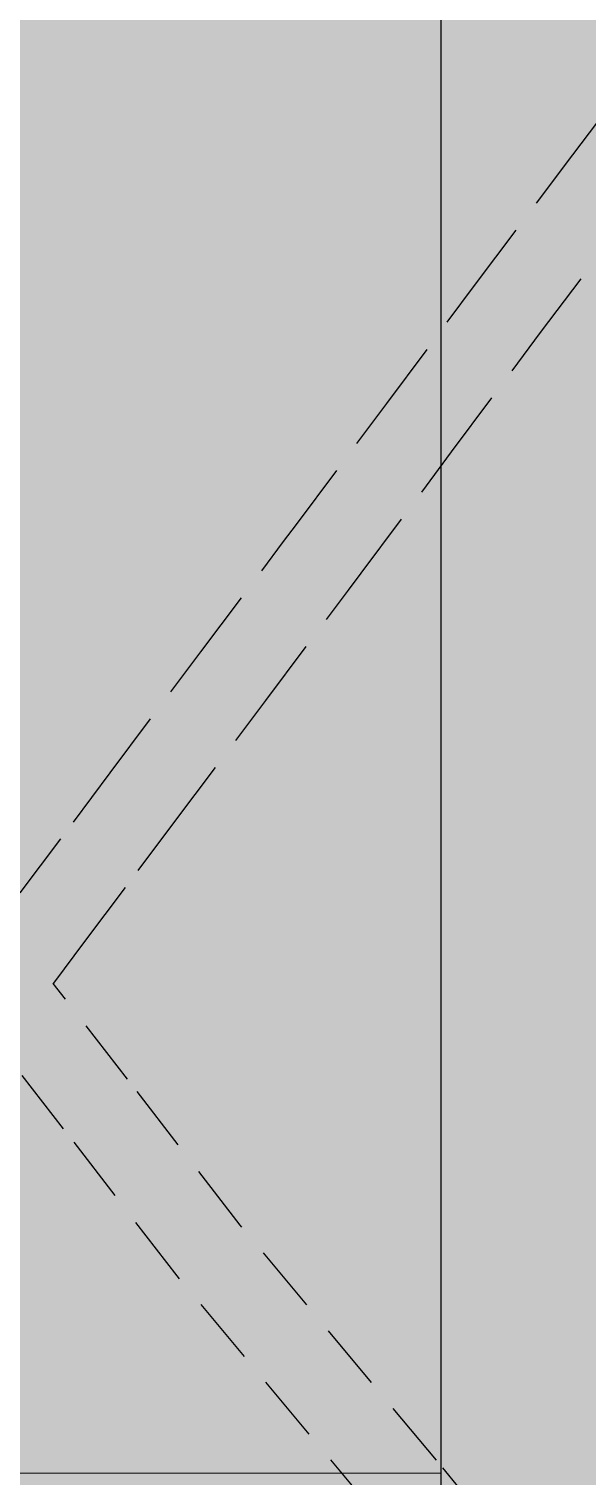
# Model space of a CAD drawing. Header units: millimetres. Extents: x 27623999 to 27796457, y -7151913 to -6809112.
# Drawn here: x 27662326 to 27672668, y -6960255 to -6933455 of the extents above; entities that cross this region are included whole.
import ezdxf

# ---------------------------------------------------------------- set-up
doc = ezdxf.new("R2010")
doc.units = ezdxf.units.MM
doc.header["$LTSCALE"] = 500
doc.header["$MEASUREMENT"] = 0
doc.linetypes.add('1', pattern=[0])
doc.linetypes.add('DASHED', pattern=[0.75, 0.5, -0.25])
doc.layers.get('0').update_dxf_attribs({"color": 250, "linetype": '1'})
for name, color, linetype in [('.', 7, 'Continuous'), ('ABA_01_margin', 8, 'DASHED'), ('ABA_03_elevation 01', 7, 'Continuous')]:
    doc.layers.add(name, color=color, linetype=linetype)
doc.layers.add('ABA_02_wall', color=7, linetype='Continuous', lineweight=30)

# ---------------------------------------------------------------- blocks, each defined once
blk = doc.blocks.new('zw$1190')
at = {"layer": '.', "true_color": 0xc9c9c9}
h = blk.add_hatch(color=9, dxfattribs=at)
h.dxf.hatch_style = 1
h.paths.add_polyline_path([(0, -57231), (0, 0), (1536, 0), (1696, -10), (3560, -11), (6520, -16), (9713, -31), (14851, -21), (18688, -31), (24640, -26), (30405, -76), (32807, -79), (36703, -70), (41326, -41), (44887, -26), (48342, -61), (58697, -10), (65405, -14), (71278, -23), (76517, 0), (76620, 0), (76519, -450), (76200, -2026), (75482, -5537), (75377, -6000), (6000, -6000), (6000, -54994), (14518, -64831), (14519, -64836), (12931, -65353), (8333, -66851), (8324, -66843), (0, -57231)])
at = {"layer": 'ABA_03_elevation 01'}
blk.add_lwpolyline([(8324, -66843), (0, -57231), (0, -57231), (0, 0), (1536, 0), (1696, -10), (3560, -11), (6520, -16), (9713, -31), (14851, -21), (18688, -31), (24640, -26), (30405, -76), (32807, -79), (36703, -70), (41326, -41), (44887, -26), (48342, -61), (58697, -10), (65405, -14), (71278, -23)], dxfattribs=at)
blk = doc.blocks.new('zw$FF33')
at = {"layer": '.', "true_color": 0xe0ecde}
h = blk.add_hatch(color=254, dxfattribs=at)
h.dxf.hatch_style = 1
h.paths.add_polyline_path([(8340, -10470), (123, 98), (6300, 5019), (7484, 6588), (8460, 7886), (10830, 11045), (12368, 13097), (12597, 13400), (14249, 15614), (15912, 17848), (17732, 20264), (19413, 22494), (21317, 25041), (23428, 27805), (23679, 28084), (23679, -10470)])
at = {"lineweight": 5, "true_color": 0xe6dcd4}
h = blk.add_hatch(color=254, dxfattribs=at)
h.dxf.hatch_style = 1
h.paths.add_polyline_path([(8340, -10470), (23679, -10470), (23679, -29245), (21941, -27019), (17642, -21904), (14344, -17876), (10596, -13391), (8382, -10523)])
at = {"color": 72, "lineweight": 5}
blk.add_lwpolyline([(8340, -10470), (123, 98), (6300, 5019), (7484, 6588), (8460, 7886), (10830, 11045), (12368, 13097), (12597, 13400), (14249, 15614), (15912, 17848), (17732, 20264), (19413, 22494), (21317, 25041), (23428, 27805), (23679, 28084), (23679, -10470)], close=True, dxfattribs=at)
at = {"color": 33, "lineweight": 5}
blk.add_lwpolyline([(8340, -10470), (23679, -10470), (23679, -29245), (21941, -27019), (17642, -21904), (14344, -17876), (10596, -13391), (8382, -10523)], close=True, dxfattribs=at)
blk = doc.blocks.new('REFD')
at = {"layer": 'ABA_01_margin', "ltscale": 5}
for points in [[(546688, -174805), (523059, -174490), (521533, -174473), (518074, -174415), (516830, -174374), (513027, -174270), (509779, -174207), (501458, -174061), (500166, -168711), (498769, -160018), (497911, -153585), (497098, -149057), (495085, -139049), (492124, -131551), (491123, -129554), (499134, -120225), (503378, -114906), (506666, -110891), (510231, -106450), (512487, -103851), (514698, -101284)], [(516612, -102203), (518091, -102911), (519118, -103398), (521647, -104607), (523951, -105706), (524305, -105877), (526834, -107075), (529328, -108254), (532027, -109549), (534564, -110767), (536008, -111453), (536281, -112823), (536900, -115975), (537924, -121021), (538670, -124780), (539842, -130583), (540927, -136234), (541409, -138645), (542193, -142502), (543135, -147039), (543834, -150443), (544482, -153840), (546582, -164032), (548751, -174849)], [(504544, -115849), (507831, -111836), (511383, -107411), (513621, -104832), (515083, -103135), (515094, -103140), (515964, -103556), (517446, -104265), (518473, -104752), (521000, -105961), (523303, -107059), (523659, -107230), (526192, -108431), (528683, -109608), (531378, -110901), (533918, -112120), (534685, -112484), (534810, -113114), (535429, -116269), (536454, -121316), (537199, -125074), (538370, -130873)]]:
    blk.add_lwpolyline(points, dxfattribs=at)
blk = doc.blocks.new('zw$8DE9')
at = {"true_color": 0xffffff, "transparency": 33554687}
h = blk.add_hatch(color=7, dxfattribs=at)
h.dxf.hatch_style = 1
h.paths.add_polyline_path([(-67021, 47337), (0, 47337), (0, 0), (-67021, 0)])
h.paths.add_polyline_path([(-66782, 47098), (-239, 47098), (-239, 3426), (-66782, 3426)], flags=16)

msp = doc.modelspace()

# ---------------------------------------------------------------- block references
at = {"color": 6, "lineweight": 50, "rotation": 360}
msp.add_blockref('zw$FF33', (27646287, -6949733), dxfattribs=at)
at = {"color": 5}
msp.add_blockref('zw$1190', (27669967, -6921747), dxfattribs=at)

# ---------------------------------------------------------------- next in the draw order: block references
at = {"layer": 'ABA_02_wall', "rotation": 78.63285323614126}
msp.add_blockref('REFD', (27460145, -7435788), dxfattribs=at)

# ---------------------------------------------------------------- next in the draw order: block references
at = {"layer": 'ABA_02_wall', "xscale": 1.958035590856184, "yscale": 1.958035590856184, "zscale": 1.958035590856184}
msp.add_blockref('zw$8DE9', (27774231, -7012284), dxfattribs=at)

doc.saveas('drawing.dxf')
